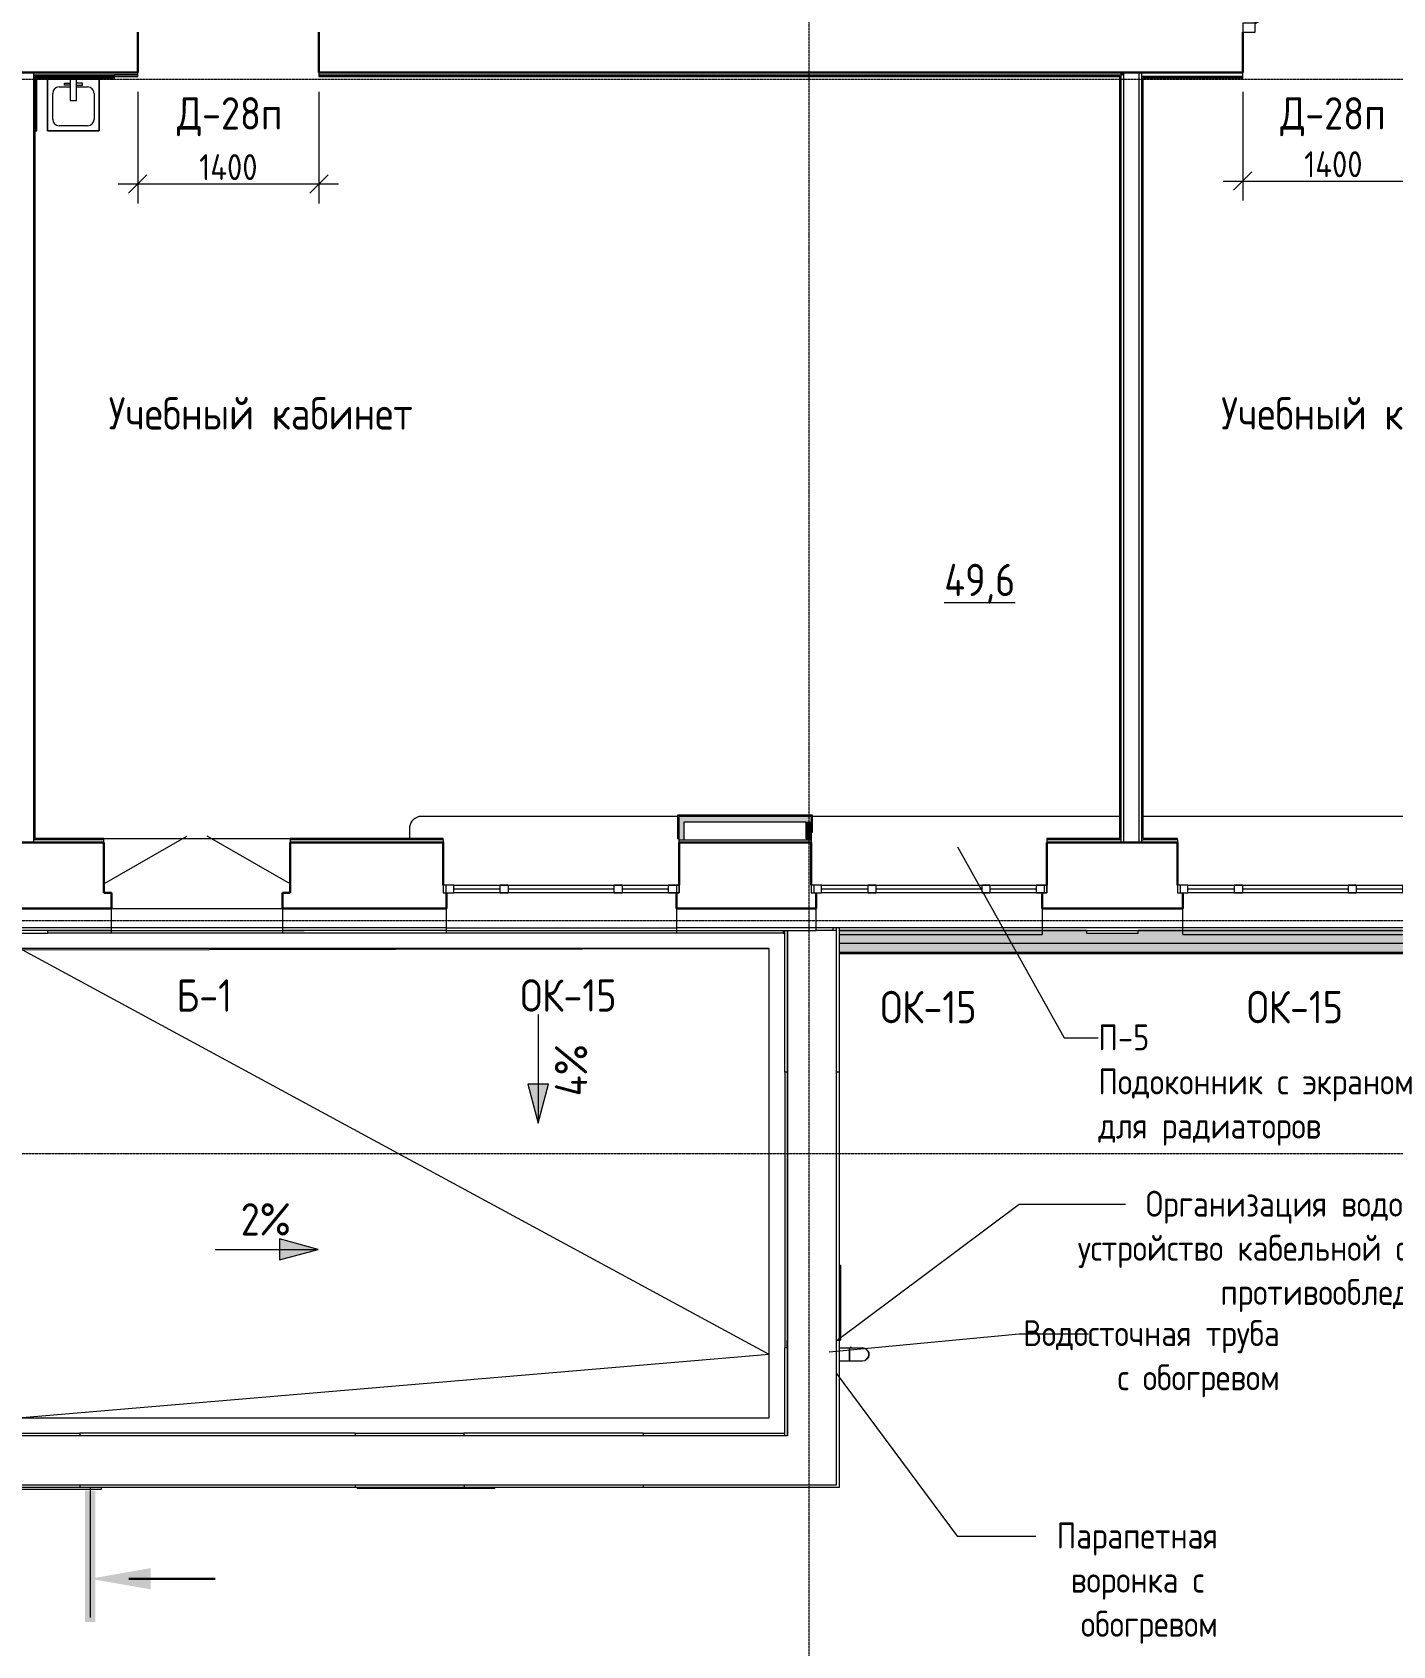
# Model space of a CAD drawing. Header units: millimetres. Extents: x -25149 to 64359, y -29707 to 46678.
# Drawn here: x 24550 to 35055, y -3807 to 8658 of the extents above; entities that cross this region are included whole.
import ezdxf

# ---------------------------------------------------------------- set-up
doc = ezdxf.new("R2010")
doc.units = ezdxf.units.MM
doc.linetypes.add('ADSK_Линия сетки', pattern=[25, 20, -2.5, 0, -2.5])
for name, color, linetype, lineweight in [('_ Окна', 7, 'Continuous', 9), ('Аннотация', 7, 'Continuous', 9), ('Двери', 7, 'Continuous', 9), ('Колонны', 7, 'Continuous', 18), ('Крыша', 7, 'Continuous', 9), ('Марки дверей', 7, 'Continuous', 20), ('Марки окон', 7, 'Continuous', 20), ('Марки помещений', 7, 'Continuous', 20), ('Обобщенные модели', 7, 'Continuous', 18), ('Оборудование', 7, 'Continuous', 18), ('Ограждение', 7, 'Continuous', 9), ('Окна', 7, 'Continuous', 9), ('Оси', 7, 'Continuous', 9), ('Перекрытие', 7, 'Continuous', 18), ('Размеры', 7, 'Continuous', 5), ('Разрезы', 7, 'Continuous', 9), ('Сантехника', 7, 'Continuous', 18), ('Стены внутренние', 7, 'Continuous', 18), ('Стены наружные', 7, 'Continuous', 18), ('Стены несущие', 7, 'Continuous', 30), ('Стены отделка', 7, 'Continuous', 30), ('Стены перегородки', 7, 'Continuous', 30), ('Стены штриховка', 7, 'Continuous', 9), ('Узлы', 7, 'Continuous', 18)]:
    doc.layers.add(name, color=color, linetype=linetype, lineweight=lineweight)
doc.styles.add('GOST Common_1', font='GOST_Common.ttf', dxfattribs={"width": 0.9, "height": 250})
doc.styles.add('GOST Common_2', font='GOST_Common.ttf', dxfattribs={"width": 0.9, "height": 250})
doc.styles.add('GOST Common_4', font='GOST_Common.ttf', dxfattribs={"width": 0.9, "height": 200})
doc.styles.add('GOST Common_6', font='GOST_Common.ttf', dxfattribs={"width": 0.9, "height": 200})
doc.dimstyles.new('ADSK_Основной_2_мм', dxfattribs={"dimscale": 304.8, "dimtxt": 201.142999, "dimasz": 0.463911, "dimexe": 0.492126, "dimexo": 0.492126, "dimgap": 0.098425, "dimtad": 1, "dimrnd": 0.01, "dimdsep": 46, "dimtxsty": 'GOST Common_6', "dimblk1": 'OBLIQUE', "dimblk2": 'OBLIQUE', "dimsah": 1, "dimcen": 0.09, "dimdle": 0.492126, "dimazin": 2, "dimtfac": 1, "dimtdec": 4, "dimtix": 1, "dimtmove": 0, "dimatfit": 3, "dimfxl": 1, "dimtvp": 1, "dimtolj": 1, "dimtzin": 0, "dimlwd": 20, "dimlwe": 20, "dimarcsym": 2})

# ---------------------------------------------------------------- blocks, each defined once
blk = doc.blocks.new('_ Колено трубы 135 - _ Колено трубы 135-2851613-План 2-го этажа')
at = {"layer": 'Обобщенные модели'}
for radius, start, end in [(43.4, 0, 48.0316), (43.4, 311.9684, 360), (41.1, 0, 15), (41.1, 345, 360)]:
    blk.add_arc((0, 0), radius, start, end, dxfattribs=at)
blk = doc.blocks.new('TN_ПВХ воронка парапетная - ПВХ воронка парапетная 100х100 длиной 650мм с отводом и листоуловителем-2045235-План 2-го этажа')
at = {"layer": 'Оборудование'}
for p, q in [((-50, -420), (-50, -500)), ((50, -420), (50, -500)), ((-50, -500), (50, -500)), ((-50, -500), (-50, -600)), ((50, -500), (-50, -500)), ((50, -500), (50, -600))]:
    blk.add_line(p, q, dxfattribs=at)
blk.add_arc((0, -600), 50, 180, 360, dxfattribs=at)
blk = doc.blocks.new('_ Хомут универсальный - _ Хомут универсальный-2851612-План 2-го этажа')
at = {"layer": 'Обобщенные модели'}
for p, q in [((-50, 2), (-57, 2)), ((-57, 2), (-57, -2)), ((-57, -2), (-50, -2))]:
    blk.add_line(p, q, dxfattribs=at)
blk = doc.blocks.new('окно трехпол с фрамугой - 1800 и 1820х2300_h___нов_ ок15-2116654-План 2-го этажа')
at = {"layer": '_ Окна', "lineweight": 18}
for p, q in [((-910, 75), (-910, 135)), ((-910, 135), (-830, 135)), ((-830, 135), (-830, 75)), ((-470, 75), (-470, 135)), ((-470, 135), (-410, 135)), ((-410, 135), (-410, 75)), ((410, 75), (410, 135)), ((410, 135), (470, 135)), ((470, 135), (470, 75)), ((830, 135), (830, 75)), ((910, 135), (830, 135)), ((910, 75), (910, 135)), ((-830, 75), (-910, 75)), ((-410, 75), (-470, 75)), ((470, 75), (410, 75)), ((830, 75), (910, 75))]:
    blk.add_line(p, q, dxfattribs=at)
at = {"layer": '_ Окна'}
for p, q in [((-890, 75), (-890, 135)), ((890, 75), (890, 135)), ((-830, 105), (-470, 105)), ((-410, 105), (410, 105)), ((470, 105), (830, 105))]:
    blk.add_line(p, q, dxfattribs=at)
at = {"layer": 'Окна'}
for p, q in [((-910, 135), (-910, 75)), ((-830, 135), (-910, 135)), ((-830, 135), (-470, 135)), ((-410, 135), (-470, 135)), ((-410, 135), (410, 135)), ((470, 135), (410, 135)), ((470, 135), (830, 135)), ((910, 135), (830, 135)), ((910, 75), (910, 135)), ((-910, 75), (-830, 75)), ((-470, 75), (-830, 75)), ((-470, 75), (-410, 75)), ((410, 75), (-410, 75)), ((410, 75), (470, 75)), ((830, 75), (470, 75)), ((830, 75), (910, 75))]:
    blk.add_line(p, q, dxfattribs=at)
blk = doc.blocks.new('окно трехпол с фрамугой - 1800 и 1820х2300_h___нов_ ок15-2116652-План 2-го этажа')
at = {"layer": '_ Окна', "lineweight": 18}
for p, q in [((-910, 75), (-910, 135)), ((-910, 135), (-830, 135)), ((-830, 135), (-830, 75)), ((-470, 75), (-470, 135)), ((-470, 135), (-410, 135)), ((-410, 135), (-410, 75)), ((410, 75), (410, 135)), ((410, 135), (470, 135)), ((470, 135), (470, 75)), ((830, 135), (830, 75)), ((910, 135), (830, 135)), ((910, 75), (910, 135)), ((-830, 75), (-910, 75)), ((-410, 75), (-470, 75)), ((470, 75), (410, 75)), ((830, 75), (910, 75))]:
    blk.add_line(p, q, dxfattribs=at)
at = {"layer": '_ Окна'}
for p, q in [((-890, 75), (-890, 135)), ((890, 75), (890, 135)), ((-830, 105), (-470, 105)), ((-410, 105), (410, 105)), ((470, 105), (830, 105))]:
    blk.add_line(p, q, dxfattribs=at)
at = {"layer": 'Окна'}
for p, q in [((-910, 135), (-910, 75)), ((-830, 135), (-910, 135)), ((-830, 135), (-470, 135)), ((-410, 135), (-470, 135)), ((-410, 135), (410, 135)), ((470, 135), (410, 135)), ((470, 135), (830, 135)), ((910, 135), (830, 135)), ((910, 75), (910, 135)), ((-910, 75), (-830, 75)), ((-470, 75), (-830, 75)), ((-470, 75), (-410, 75)), ((410, 75), (-410, 75)), ((410, 75), (470, 75)), ((830, 75), (470, 75)), ((830, 75), (910, 75))]:
    blk.add_line(p, q, dxfattribs=at)
blk = doc.blocks.new('окно трехпол с фрамугой - 1800 и 1820х2300_h___нов_ ок15-2116559-План 2-го этажа')
at = {"layer": '_ Окна', "lineweight": 18}
for p, q in [((-910, 75), (-910, 135)), ((-910, 135), (-830, 135)), ((-830, 135), (-830, 75)), ((-470, 75), (-470, 135)), ((-470, 135), (-410, 135)), ((-410, 135), (-410, 75)), ((410, 75), (410, 135)), ((410, 135), (470, 135)), ((470, 135), (470, 75)), ((830, 135), (830, 75)), ((910, 135), (830, 135)), ((910, 75), (910, 135)), ((-830, 75), (-910, 75)), ((-410, 75), (-470, 75)), ((470, 75), (410, 75)), ((830, 75), (910, 75))]:
    blk.add_line(p, q, dxfattribs=at)
at = {"layer": '_ Окна'}
for p, q in [((-890, 75), (-890, 135)), ((890, 75), (890, 135)), ((-830, 105), (-470, 105)), ((-410, 105), (410, 105)), ((470, 105), (830, 105))]:
    blk.add_line(p, q, dxfattribs=at)
at = {"layer": 'Окна'}
for p, q in [((-910, 135), (-910, 75)), ((-830, 135), (-910, 135)), ((-830, 135), (-470, 135)), ((-410, 135), (-470, 135)), ((-410, 135), (410, 135)), ((470, 135), (410, 135)), ((470, 135), (830, 135)), ((910, 135), (830, 135)), ((910, 75), (910, 135)), ((-910, 75), (-830, 75)), ((-470, 75), (-830, 75)), ((-470, 75), (-410, 75)), ((410, 75), (-410, 75)), ((410, 75), (470, 75)), ((830, 75), (470, 75)), ((830, 75), (910, 75))]:
    blk.add_line(p, q, dxfattribs=at)
blk = doc.blocks.new('Б-ДВЕРЬ L03 _2БД_2Ф_RS - 1400-2504604-План 2-го этажа')
at = {"layer": '_ Окна', "lineweight": 18}
for p, q in [((-758, -135), (-758, -65)), ((682, -135), (682, -65)), ((-758, -135), (-753, -135)), ((682, -135), (677, -135))]:
    blk.add_line(p, q, dxfattribs=at)
at = {"layer": 'Узлы'}
for p, q in [((-758, -65), (-117, 305)), ((682, -65), (41, 305))]:
    blk.add_line(p, q, dxfattribs=at)
blk = doc.blocks.new('Дверь-Alumark_двупольная с глухим окном_S70 - 1400х2200 алюм ост Д30п-6129806-План 2-го этажа')
at = {"layer": 'Двери', "lineweight": 30}
for p, q in [((-480, 190), (312, 647)), ((730, 190), (475, 337))]:
    blk.add_line(p, q, dxfattribs=at)
at = {"layer": 'Двери'}
for p, q in [((-575, 190), (-575, 120)), ((-480, 190), (-575, 190)), ((-480, 120), (-480, 190)), ((730, 190), (730, 120)), ((825, 190), (730, 190)), ((825, 120), (825, 190)), ((-575, 120), (-480, 120)), ((730, 120), (825, 120))]:
    blk.add_line(p, q, dxfattribs=at)
blk = doc.blocks.new('Ограждение - Ограждение-4657787-План 2-го этажа')
at = {"layer": 'Ограждение', "true_color": 0x373f43, "transparency": 33554432}
for points in [[(39966, 1539), (41136, 1539), (41314, 1717), (33090, 1717), (33090, 1698), (32690, 1698), (32690, 1717), (30780, 1717), (30780, 1539), (35706, 1539), (35707, 1648), (35716, 1648), (35716, 1539), (38919, 1539)], [(32690, 1717), (32690, 1718), (32637, 1717)], [(41152, -470), (41329, -291), (41326, 96), (41235, 96), (41235, 596), (41322, 596), (41314, 1717), (41136, 1539), (41147, 85), (41166, 94), (41189, 94), (41211, 83), (41224, 66), (41229, 43), (41224, 21), (41209, 3), (41189, -7), (41166, -7), (41148, 1), (41150, -233)], [(43369, -485), (43370, -356), (43191, -354), (43191, -305), (41329, -292), (41152, -470), (43191, -484)], [(43191, -305), (43191, -304), (43191, -305)], [(43369, -485), (43370, -481), (41156, -466), (41153, -470), (43341, -485)]]:
    blk.add_hatch(color=149, dxfattribs=at).paths.add_polyline_path(points)
h = blk.add_hatch(color=149, dxfattribs=at)
h.paths.add_polyline_path([(39966, 1538), (41136, 1539), (41140, 1543), (35716, 1543), (35716, 1538), (38919, 1538)])
h.paths.add_polyline_path([(35647, 1538), (35706, 1539), (35706, 1543), (30780, 1543), (30780, 1538), (35516, 1538)])
h = blk.add_hatch(color=149, dxfattribs=at)
h.paths.add_polyline_path([(41151, -470), (41156, -465), (41152, 0), (41148, 1), (41151, -470)])
h.paths.add_polyline_path([(41147, 85), (41151, 87), (41140, 1543), (41136, 1538), (41147, 92)])
h = blk.add_hatch(color=149, dxfattribs=at)
h.paths.add_polyline_path([(41329, -292), (41330, -291), (41329, -291)])
h.paths.add_polyline_path([(41322, 596), (41323, 596), (41319, 970)])
at = {"layer": 'Ограждение'}
for p, q in [((30780, 1718), (32349, 1718)), ((32349, 1718), (30780, 1718)), ((32690, 1717), (30780, 1717)), ((32690, 1717), (30780, 1717)), ((41314, 1717), (33090, 1717)), ((41314, 1717), (33090, 1717)), ((33433, 1718), (35174, 1718)), ((35174, 1718), (33433, 1718)), ((36218, 1718), (38009, 1718)), ((38009, 1718), (36218, 1718)), ((39063, 1718), (40799, 1718)), ((40799, 1718), (39063, 1718)), ((41136, 1539), (41314, 1717)), ((41314, 1717), (41138, 1540)), ((41314, 1717), (41315, 1718)), ((41322, 596), (41314, 1717)), ((41322, 596), (41314, 1717)), ((35707, 1544), (30780, 1544)), ((35707, 1543), (30780, 1543)), ((35707, 1542), (30780, 1542)), ((35707, 1542), (30780, 1542)), ((35707, 1540), (30780, 1540)), ((35707, 1540), (30780, 1540)), ((35707, 1540), (30780, 1540)), ((35707, 1540), (30780, 1540)), ((35707, 1539), (30780, 1539)), ((35707, 1538), (30780, 1538)), ((41142, 1544), (35716, 1544)), ((41140, 1543), (35716, 1543)), ((41140, 1542), (35716, 1542)), ((41140, 1542), (35716, 1542)), ((41138, 1540), (35716, 1540)), ((41138, 1540), (35716, 1540)), ((41138, 1540), (35716, 1540)), ((41137, 1540), (35716, 1540)), ((41136, 1539), (35716, 1539)), ((41136, 1538), (35716, 1538)), ((41137, 1540), (41136, 1538)), ((41136, 1539), (41138, 1540)), ((41138, 1540), (41136, 1539)), ((41147, 85), (41136, 1539)), ((41147, 85), (41136, 1538)), ((41148, 86), (41137, 1540)), ((41138, 1540), (41142, 1544)), ((41140, 1543), (41138, 1540)), ((41138, 1540), (41140, 1543)), ((41140, 1543), (41138, 1540)), ((41138, 1540), (41140, 1542)), ((41140, 1542), (41138, 1540)), ((41138, 1540), (41138, 1540)), ((41149, 86), (41138, 1540)), ((41149, 86), (41138, 1540)), ((41149, 86), (41138, 1540)), ((41142, 1544), (41140, 1543)), ((41151, 87), (41140, 1543)), ((41140, 1542), (41140, 1542)), ((41151, 87), (41140, 1542)), ((41151, 87), (41140, 1542)), ((41153, 88), (41142, 1544)), ((41151, -470), (41148, 1)), ((41152, -470), (41148, 1)), ((41153, -468), (41149, 1)), ((41153, -469), (41149, 1)), ((41153, -469), (41149, 1)), ((41153, -468), (41150, 1)), ((41329, -292), (41326, 96)), ((41329, -292), (41326, 96)), ((41155, -466), (41151, 0)), ((41155, -466), (41152, 0)), ((41156, -466), (41152, 0)), ((41157, -465), (41153, -1)), ((41152, -470), (41329, -292)), ((41329, -292), (41153, -468)), ((41329, -292), (41330, -291)), ((43191, -305), (41329, -292)), ((43191, -305), (41329, -292)), ((41330, -271), (41330, -291)), ((43370, -356), (43369, -485)), ((43369, -484), (43370, -356)), ((41153, -469), (41151, -470)), ((43369, -485), (41151, -470)), ((41152, -470), (41153, -468)), ((41153, -468), (41152, -470)), ((43369, -485), (41152, -470)), ((41153, -468), (41157, -465)), ((41156, -466), (41153, -468)), ((41153, -468), (41155, -466)), ((41155, -466), (41153, -468)), ((41153, -468), (41156, -466)), ((41156, -466), (41153, -468)), ((41153, -469), (41153, -468)), ((43369, -484), (41153, -468)), ((43369, -484), (41153, -468)), ((43369, -484), (41153, -469)), ((43369, -484), (41153, -469)), ((41155, -466), (41155, -466)), ((43370, -482), (41155, -466)), ((43370, -482), (41155, -466)), ((41157, -465), (41156, -466)), ((43370, -481), (41156, -466)), ((43370, -480), (41157, -465)), ((43370, -480), (43369, -484)), ((43369, -484), (43370, -481)), ((43370, -481), (43369, -484)), ((43369, -484), (43370, -481)), ((43369, -484), (43370, -482)), ((43370, -482), (43369, -484)), ((43369, -485), (43369, -484)), ((43369, -484), (43369, -485)), ((43369, -485), (43369, -484)), ((43369, -484), (43369, -484)), ((43370, -481), (43370, -480)), ((43370, -482), (43370, -482))]:
    blk.add_line(p, q, dxfattribs=at)
blk = doc.blocks.new('SND_2D_Раковина - 400х400-V35-План 2-го этажа')
at = {"layer": 'Сантехника'}
for p, q in [((200, 180), (-200, 180)), ((-200, 180), (-200, -220)), ((-200, -220), (-200, 180)), ((-200, 180), (200, 180)), ((-70, 150), (-25, 150)), ((-70, 135), (-70, 150)), ((-25, 135), (-70, 135)), ((-25, 180), (-25, 15)), ((25, 15), (25, 180)), ((70, 150), (25, 150)), ((25, 135), (70, 135)), ((70, 135), (70, 150)), ((200, -220), (200, 180)), ((200, 180), (200, -220)), ((-160, -130), (-160, 70)), ((-110, 120), (-25, 120)), ((-25, 15), (25, 15)), ((25, 120), (110, 120)), ((160, 70), (160, -130)), ((-200, -220), (200, -220)), ((200, -220), (-200, -220)), ((110, -180), (-110, -180))]:
    blk.add_line(p, q, dxfattribs=at)
for centre, start, end in [((-110, 70), 90, 180), ((110, 70), 0, 90), ((-110, -130), 180, 270), ((110, -130), 270, 0)]:
    blk.add_arc(centre, 50, start, end, dxfattribs=at)
blk = doc.blocks.new('Разрез - Номер вида спереди_3_5 мм-16061-План 2-го этажа')
at = {"layer": 'Разрезы'}
for points in [[(9.8, 0.4), (9.8, -0.39), (-0.33, -0.39), (-0.33, 0.4)], [(2.18, -4.67), (3, 0), (3.82, -4.67)]]:
    blk.add_hatch(color=256, dxfattribs=at).paths.add_polyline_path(points)
at = {"layer": 'Разрезы', "lineweight": 30}
blk.add_line((3, -3), (3, -9.66), dxfattribs=at)
blk = doc.blocks.new('_Oblique')
at = {"color": 0, "linetype": 'ByBlock', "lineweight": -2}
blk.add_line((-0.5, -0.5), (0.5, 0.5), dxfattribs=at)
blk = doc.blocks.new('DIMBLOCK31-План 2-го этажа')
at = {"layer": 'Defpoints', "color": 0, "transparency": 16777216}
for p in [(25364, 8348), (26764, 8348), (26764, 7486)]:
    blk.add_point(p, dxfattribs=at)
at = {"layer": 'Размеры', "color": 0, "transparency": 16777216}
for p, q in [((25364, 8198), (25364, 7336)), ((26764, 8198), (26764, 7336)), ((25214, 7486), (26914, 7486))]:
    blk.add_line(p, q, dxfattribs=at)
at = {"layer": 'Размеры', "color": 0, "transparency": 16777216, "xscale": 141.4, "yscale": 141.4, "zscale": 141.4, "rotation": 180}
blk.add_blockref('_Oblique', (25364, 7486), dxfattribs=at)
at = {"layer": 'Размеры', "color": 0, "transparency": 16777216, "xscale": 141.4, "yscale": 141.4, "zscale": 141.4}
blk.add_blockref('_Oblique', (26764, 7486), dxfattribs=at)
at = {"layer": 'Размеры', "color": 0, "transparency": 16777216, "insert": (26064, 7616), "char_height": 200, "width": 580.93, "attachment_point": 5, "style": 'GOST Common_6'}
blk.add_mtext('\\A1;1400', dxfattribs=at)
blk = doc.blocks.new('DIMBLOCK32-План 2-го этажа')
at = {"layer": 'Defpoints', "color": 0, "transparency": 16777216}
for p in [(33897, 8348), (35297, 8348), (35297, 7508)]:
    blk.add_point(p, dxfattribs=at)
at = {"layer": 'Размеры', "color": 0, "transparency": 16777216}
for p, q in [((33897, 8198), (33897, 7358)), ((35297, 8198), (35297, 7358)), ((33747, 7508), (35447, 7508))]:
    blk.add_line(p, q, dxfattribs=at)
at = {"layer": 'Размеры', "color": 0, "transparency": 16777216, "xscale": 141.4, "yscale": 141.4, "zscale": 141.4, "rotation": 180}
blk.add_blockref('_Oblique', (33897, 7508), dxfattribs=at)
at = {"layer": 'Размеры', "color": 0, "transparency": 16777216, "xscale": 141.4, "yscale": 141.4, "zscale": 141.4}
blk.add_blockref('_Oblique', (35297, 7508), dxfattribs=at)
at = {"layer": 'Размеры', "color": 0, "transparency": 16777216, "insert": (34597, 7638), "char_height": 200, "width": 580.93, "attachment_point": 5, "style": 'GOST Common_6'}
blk.add_mtext('\\A1;1400', dxfattribs=at)

msp = doc.modelspace()

# ---------------------------------------------------------------- hatches: boundary and pattern name
at = {"layer": 'Размеры'}
for points in [[(28456.503, 230.81), (28536.432, 530.932), (28375.662, 530.687)], [(26758.271, -744.953), (26458.271, -664.568), (26458.271, -825.338)]]:
    msp.add_hatch(color=256, dxfattribs=at).paths.add_polyline_path(points)
at = {"layer": 'Стены внутренние'}
for points in [[(29584.137, 2418.232), (29584.137, 2598.232), (29544.137, 2598.232), (29544.137, 2418.232)], [(30564.138, 2558.232), (30564.138, 2598.232), (29584.137, 2598.232), (29584.137, 2558.232), (30543.615, 2558.232)], [(30543.615, 2430.232), (30564.138, 2430.232), (30564.138, 2558.232), (30524.138, 2558.232), (30524.138, 2430.232)]]:
    msp.add_hatch(color=256, dxfattribs=at).paths.add_polyline_path(points)

# ---------------------------------------------------------------- linework, layer by layer
at = {"layer": 'Аннотация'}
for p, q in [((31693.518, 2365.576), (32517.107, 888.311)), ((32517.107, 888.311), (32781.663, 888.311)), ((30764.973, -1447.749), (32170.773, -396.797)), ((32170.773, -396.797), (32992.305, -396.797)), ((30704.293, -1537.556), (32170.773, -1396.797)), ((32170.773, -1396.797), (32706.555, -1396.797)), ((30756.662, -1701.773), (31692.98, -2960.496)), ((31692.98, -2960.496), (32300.199, -2960.496))]:
    msp.add_line(p, q, dxfattribs=at)
at = {"layer": 'Колонны'}
for p, q in [((30780.167, -867.78), (30790.515, -867.78)), ((30790.515, -867.78), (30790.515, -1447.363)), ((30780.167, -1447.363), (30790.515, -1447.363)), ((25080.726, -2601.34), (24020.726, -2601.34)), ((25080.726, -2585.554), (25080.726, -2601.34)), ((27059.551, -2585.554), (27059.551, -2593.388)), ((28119.551, -2593.388), (27059.551, -2593.388)), ((28119.551, -2585.554), (28119.551, -2593.388))]:
    msp.add_line(p, q, dxfattribs=at)
at = {"layer": 'Крыша'}
for p, q in [((24470.857, 1569.456), (30240.167, 1578.232)), ((30240.167, -1556.572), (24470.857, 1569.456)), ((30240.167, -1556.572), (24470.857, -2045.554))]:
    msp.add_line(p, q, dxfattribs=at)
at = {"layer": 'Оси', "color": 252, "linetype": 'ADSK_Линия сетки'}
for p, q in [((30549.565, -5029.374), (30549.565, 21107.581)), ((-10114.729, 8295), (56004.853, 8295)), ((-10114.729, 1795), (42695.51, 1795)), ((-10114.729, -5), (50212.269, -5))]:
    msp.add_line(p, q, dxfattribs=at)
at = {"layer": 'Перекрытие'}
for p, q in [((27461.596, 2502.519), (27461.596, 2430.232)), ((29532.249, 2598.232), (27533.72, 2598.232)), ((32945.584, 2598.232), (30576.138, 2598.232)), ((35202.248, 2598.232), (33129.47, 2598.232)), ((27724.137, 2418.232), (27724.137, 2398.232)), ((30564.138, 2430.232), (30564.138, 2398.232)), ((33394.136, 2418.232), (33394.136, 2398.232)), ((30380.598, 1718.232), (30380.598, -2185.554)), ((30760.598, 1718.232), (30603.138, 1718.232)), ((30760.598, -2565.554), (30760.598, 1718.232)), ((30380.167, 624.708), (30380.167, -1449.432)), ((30380.598, -2185.554), (18789.296, -2185.554)), ((18282.412, -2565.554), (30760.598, -2565.554))]:
    msp.add_line(p, q, dxfattribs=at)
msp.add_arc((27561.165, 2502.519), 99.57, 106, 180, dxfattribs=at)
at = {"layer": 'Размеры', "lineweight": 20}
for p, q in [((28455.227, 1070.005), (28456.503, 230.81)), ((25963.505, -744.953), (26758.271, -744.953))]:
    msp.add_line(p, q, dxfattribs=at)
at = {"layer": 'Размеры'}
for p, q in [((28536.432, 530.932), (28375.662, 530.687)), ((28375.662, 530.687), (28456.503, 230.81)), ((28456.503, 230.81), (28536.432, 530.932)), ((26758.271, -744.953), (26458.271, -664.568)), ((26458.271, -664.568), (26458.271, -825.338)), ((26458.271, -825.338), (26758.271, -744.953))]:
    msp.add_line(p, q, dxfattribs=at)
at = {"layer": 'Разрезы', "lineweight": 20}
msp.add_line((24996.754, -2587.882), (24996.754, -3589.951), dxfattribs=at)
at = {"layer": 'Стены внутренние'}
for p, q in [((30348.068, 1698.232), (30360.167, 1698.232)), ((30240.167, 1578.232), (18909.296, 1578.232)), ((30240.167, -2045.554), (30240.167, 1578.232)), ((30360.167, 624.708), (30360.167, -1505.554)), ((30380.167, -1505.554), (30380.167, -1449.432)), ((18809.296, -2045.554), (30240.167, -2045.554)), ((27042.5, -2165.554), (24917.5, -2165.554)), ((29266.813, -2165.554), (27882.5, -2165.554))]:
    msp.add_line(p, q, dxfattribs=at)
at = {"layer": 'Стены наружные'}
for p, q in [((25101.637, 2430.232), (26541.637, 2430.232)), ((25161.637, 1888.232), (26481.637, 1888.232)), ((30348.068, 1698.232), (24670.857, 1698.232)), ((26481.637, 1738.232), (25161.637, 1738.232)), ((25161.637, 1718.232), (26481.637, 1718.232)), ((25161.637, 1698.232), (25161.637, 1718.232)), ((26481.637, 1718.232), (26481.637, 1698.232)), ((27749.137, 1738.232), (29524.137, 1738.232)), ((27749.137, 1718.232), (29524.137, 1718.232)), ((27749.137, 1698.232), (27749.137, 1718.232)), ((29524.137, 1718.232), (29524.137, 1698.232)), ((30348.068, 1718.232), (30348.068, 1698.232)), ((30360.167, 624.708), (30360.167, 1718.232)), ((30380.167, 1718.232), (30380.167, 624.708)), ((32349.138, 1738.232), (30604.138, 1738.232)), ((30734.571, 1718.232), (30734.571, 1738.232)), ((30760.167, 1718.232), (30760.167, 1738.232)), ((30780.167, 1738.232), (30780.167, -2585.554)), ((30780.167, 1688.232), (32349.138, 1688.232)), ((32349.138, 1717.232), (32349.138, 1688.232)), ((35174.136, 1738.232), (33434.136, 1738.232)), ((33434.136, 1718.232), (33434.136, 1738.232)), ((33434.136, 1688.232), (33434.136, 1717.232)), ((33434.136, 1688.232), (35174.136, 1688.232)), ((35706.597, 1618.232), (30780.167, 1618.232)), ((35706.74, 1548.232), (30780.167, 1548.232)), ((30380.167, 624.708), (30360.167, 624.708)), ((30780.167, 624.708), (30760.598, 624.708)), ((30780.167, -1448.607), (30760.598, -1448.607)), ((30360.167, -2185.554), (30360.167, -1505.554)), ((30380.167, -1505.554), (30360.167, -1505.554)), ((30380.167, -1505.554), (30380.167, -2185.554)), ((24077.5, -2165.554), (24917.5, -2165.554)), ((24917.5, -2165.554), (24917.5, -2185.554)), ((27042.5, -2165.554), (27882.5, -2165.554)), ((27042.5, -2165.554), (27042.5, -2185.554)), ((27882.5, -2165.554), (27882.5, -2185.554)), ((29266.813, -2165.554), (30360.167, -2165.554)), ((29266.813, -2165.554), (29266.813, -2185.554)), ((30780.167, -2585.554), (19800, -2585.554)), ((24917.5, -2565.554), (24917.5, -2585.554)), ((27042.5, -2565.554), (27042.5, -2585.554)), ((27885, -2565.554), (27885, -2585.554)), ((29266.813, -2565.554), (29266.813, -2585.554))]:
    msp.add_line(p, q, dxfattribs=at)
at = {"layer": 'Стены несущие'}
for p, q in [((25364, 8347.642), (25364, 8657.642)), ((26764, 8657.642), (26764, 8347.642)), ((33897.201, 8347.642), (33897.201, 8657.642)), ((25364, 8347.642), (18284, 8347.642)), ((33897.201, 8347.642), (26764, 8347.642)), ((25101.637, 2398.232), (23709.137, 2398.232)), ((25101.637, 2008.232), (25101.637, 2398.232)), ((27724.137, 2398.232), (26541.637, 2398.232)), ((26541.637, 2398.232), (26541.637, 2008.232)), ((27724.137, 2068.232), (27724.137, 2398.232)), ((29544.137, 2398.232), (29544.137, 2068.232)), ((30564.138, 2398.232), (29544.137, 2398.232)), ((30564.138, 2068.232), (30564.138, 2398.232)), ((32384.138, 2398.232), (32384.138, 2068.232)), ((33394.136, 2398.232), (32384.138, 2398.232)), ((33394.136, 2068.232), (33394.136, 2398.232)), ((25161.637, 2008.232), (25101.637, 2008.232)), ((25161.637, 1888.232), (25161.637, 2008.232)), ((26541.637, 2008.232), (26481.637, 2008.232)), ((26481.637, 2008.232), (26481.637, 1888.232)), ((27749.137, 1888.232), (27749.137, 2008.232)), ((29524.137, 2008.232), (29524.137, 1888.232)), ((30604.138, 1888.232), (30604.138, 2008.232)), ((32349.138, 2008.232), (32349.138, 1888.232)), ((33434.136, 1888.232), (33434.136, 2008.232)), ((25161.637, 1888.232), (23689.137, 1888.232)), ((26481.637, 1888.232), (27749.137, 1888.232)), ((30604.138, 1888.232), (29524.137, 1888.232)), ((33434.136, 1888.232), (32349.138, 1888.232))]:
    msp.add_line(p, q, dxfattribs=at)
at = {"layer": 'Стены отделка', "lineweight": 9}
for p, q in [((24560, 8347.642), (24560, 2398.232)), ((24560, 8327.642), (25185, 8327.642)), ((25185, 8321.642), (24560, 8321.642)), ((24585, 7896.642), (24585, 8296.642)), ((24585, 8296.642), (25185, 8296.642)), ((25185, 8296.642), (25185, 8327.642)), ((25185, 8315.642), (25364, 8315.642)), ((25364, 8327.642), (25219.339, 8327.642)), ((25364, 8315.642), (25364, 8347.642)), ((26764, 8347.642), (26764, 8315.642)), ((26764, 8315.642), (32945.527, 8315.642)), ((32945.527, 8315.642), (32945.527, 2430.232)), ((32957.527, 2398.232), (32957.527, 8347.642)), ((32957.527, 8327.642), (32967.527, 8327.642)), ((32967.527, 8327.642), (32967.527, 8347.642)), ((33117.527, 2398.232), (33117.527, 8347.642)), ((33117.527, 8317.642), (33777.201, 8317.642)), ((33129.527, 8305.642), (33897.201, 8305.642)), ((33129.527, 2430.232), (33129.527, 8305.642)), ((33897.201, 8305.642), (33897.201, 8347.642)), ((24572, 2430.232), (24572, 7896.642)), ((24572, 7896.642), (24585, 7896.642)), ((29532.137, 2608.232), (29532.137, 2430.232)), ((30574.138, 2610.232), (29534.137, 2610.232)), ((30564.138, 2598.232), (29544.137, 2598.232)), ((29544.137, 2398.232), (29544.137, 2598.232)), ((29584.137, 2558.232), (30524.138, 2558.232)), ((29584.137, 2418.232), (29584.137, 2558.232)), ((30524.138, 2558.232), (30524.138, 2430.232)), ((30564.138, 2598.232), (30564.138, 2430.232)), ((30576.138, 2478.232), (30576.138, 2608.232)), ((25078.136, 2418.232), (24560, 2418.232)), ((25101.637, 2430.232), (24572, 2430.232)), ((25101.637, 2398.232), (25101.637, 2430.232)), ((26541.637, 2430.232), (26541.637, 2398.232)), ((27724.137, 2430.232), (26541.637, 2430.232)), ((27724.137, 2418.232), (26548.136, 2418.232)), ((27724.137, 2418.232), (27724.137, 2430.232)), ((27724.137, 2398.232), (27724.137, 2398.232)), ((29532.137, 2430.232), (29544.137, 2430.232)), ((29544.137, 2418.232), (30564.138, 2418.232)), ((30524.138, 2430.232), (30564.138, 2430.232)), ((30564.138, 2478.232), (30576.138, 2478.232)), ((32384.138, 2430.232), (32384.138, 2398.232)), ((32945.527, 2430.232), (32384.138, 2430.232)), ((32957.527, 2418.232), (32384.138, 2418.232)), ((33117.527, 2418.232), (33127.527, 2418.232)), ((33394.136, 2430.232), (33129.527, 2430.232)), ((33393.136, 2418.232), (33394.136, 2418.232)), ((33394.136, 2418.232), (33394.136, 2430.232)), ((25161.637, 1718.232), (25161.637, 1888.232)), ((26481.637, 1888.232), (26481.637, 1718.232)), ((27749.137, 1718.232), (27749.137, 1888.232)), ((29524.137, 1888.232), (29524.137, 1718.232)), ((30604.138, 1888.232), (30604.138, 1888.232)), ((30604.138, 1718.232), (30604.138, 1888.232)), ((32349.138, 1888.232), (32349.138, 1718.232)), ((33434.136, 1888.232), (33434.136, 1888.232)), ((33434.136, 1738.232), (33434.136, 1888.232)), ((25161.637, 1738.232), (23689.137, 1738.232)), ((25161.637, 1718.232), (23689.137, 1718.232)), ((24270.857, 1698.232), (24670.857, 1698.232)), ((24670.857, 1698.232), (24670.857, 1717.232)), ((24670.857, 1717.232), (25161.637, 1717.232)), ((27749.137, 1738.232), (26481.637, 1738.232)), ((27749.137, 1718.232), (26481.637, 1718.232)), ((26481.637, 1717.232), (26649.003, 1717.232)), ((26649.003, 1717.232), (26649.003, 1718.232)), ((30604.138, 1738.232), (29524.137, 1738.232)), ((29524.137, 1718.232), (30603.138, 1718.232)), ((33434.136, 1738.232), (32349.138, 1738.232)), ((32349.138, 1718.232), (33434.136, 1718.232)), ((32690.405, 1718.232), (32366.5, 1718.232)), ((32366.5, 1718.232), (32366.5, 1717.232)), ((32366.5, 1717.232), (32690.405, 1717.232)), ((32690.405, 1718.232), (32690.405, 1698.232)), ((32690.405, 1698.232), (33090.405, 1698.232)), ((33423.995, 1718.232), (33090.405, 1718.232)), ((33090.405, 1698.232), (33090.405, 1717.232)), ((33090.405, 1717.232), (33423.995, 1717.232)), ((33423.995, 1717.232), (33423.995, 1718.232))]:
    msp.add_line(p, q, dxfattribs=at)
at = {"layer": 'Стены перегородки', "lineweight": 18}
for p, q in [((32977.527, 8347.642), (32977.527, 2398.232)), ((33097.527, 2398.232), (33097.527, 8347.642))]:
    msp.add_line(p, q, dxfattribs=at)
at = {"layer": 'Стены штриховка'}
for p, q in [((24570, 2428.232), (24570, 8311.642)), ((25185, 8311.642), (24570, 8311.642)), ((24576, 8305.642), (24576, 7896.642)), ((25185, 8305.642), (24576, 8305.642)), ((25219.339, 8327.642), (25185, 8327.642)), ((25185, 8317.642), (25364, 8317.642)), ((26764, 8327.642), (32957.527, 8327.642)), ((26764, 8317.642), (32947.527, 8317.642)), ((32947.527, 8317.642), (32947.527, 2428.232)), ((33127.527, 8307.642), (33897.201, 8307.642)), ((33127.527, 2428.232), (33127.527, 8307.642)), ((33777.201, 8317.642), (33897.201, 8317.642)), ((24572, 7896.642), (24570, 7896.642)), ((29534.137, 2610.232), (29532.137, 2610.232)), ((29532.137, 2610.232), (29532.137, 2608.232)), ((29532.137, 2608.232), (30576.138, 2608.232)), ((29534.137, 2610.232), (29534.137, 2430.232)), ((30574.138, 2478.232), (30574.138, 2610.232)), ((30576.138, 2610.232), (30574.138, 2610.232)), ((30576.138, 2608.232), (30576.138, 2610.232)), ((25101.637, 2428.232), (24570, 2428.232)), ((25101.637, 2418.232), (25078.136, 2418.232)), ((27724.137, 2428.232), (26541.637, 2428.232)), ((26548.136, 2418.232), (26541.637, 2418.232)), ((32947.527, 2428.232), (32384.138, 2428.232)), ((33394.136, 2428.232), (33127.527, 2428.232)), ((33393.136, 2418.232), (33127.527, 2418.232))]:
    msp.add_line(p, q, dxfattribs=at)

# ---------------------------------------------------------------- block references
at = {"layer": 'Двери'}
msp.add_blockref('Дверь-Alumark_двупольная с глухим окном_S70 - 1400х2200 алюм ост Д30п-6129806-План 2-го этажа', (34472.201, 8537.642), dxfattribs=at)
at = {"layer": 'Обобщенные модели', "rotation": 270.0000000000002}
msp.add_blockref('_ Хомут универсальный - _ Хомут универсальный-2851612-План 2-го этажа', (30870.167, -1556.572), dxfattribs=at)
at = {"layer": 'Обобщенные модели'}
msp.add_blockref('_ Колено трубы 135 - _ Колено трубы 135-2851613-План 2-го этажа', (30969.162, -1556.572), dxfattribs=at)
at = {"layer": 'Оборудование', "rotation": 90.00000000000006}
msp.add_blockref('TN_ПВХ воронка парапетная - ПВХ воронка парапетная 100х100 длиной 650мм с отводом и листоуловителем-2045235-План 2-го этажа', (30360.167, -1556.572), dxfattribs=at)
at = {"layer": 'Ограждение'}
msp.add_blockref('Ограждение - Ограждение-4657787-План 2-го этажа', (0, 0), dxfattribs=at)
at = {"layer": 'Окна'}
msp.add_blockref('Б-ДВЕРЬ L03 _2БД_2Ф_RS - 1400-2504604-План 2-го этажа', (25859.737, 2143.232), dxfattribs=at)
at = {"layer": 'Окна', "rotation": 180}
for name, p in [('окно трехпол с фрамугой - 1800 и 1820х2300_h___нов_ ок15-2116559-План 2-го этажа', (28634.137, 2143.232)), ('окно трехпол с фрамугой - 1800 и 1820х2300_h___нов_ ок15-2116652-План 2-го этажа', (31474.138, 2143.232)), ('окно трехпол с фрамугой - 1800 и 1820х2300_h___нов_ ок15-2116654-План 2-го этажа', (34304.136, 2143.232))]:
    msp.add_blockref(name, p, dxfattribs=at)
at = {"layer": 'Разрезы', "lineweight": 50, "xscale": 99.99999999999993, "yscale": 99.99999999999993, "zscale": 99.99999999999993, "rotation": 89.99999999999947}
msp.add_blockref('Разрез - Номер вида спереди_3_5 мм-16061-План 2-го этажа', (24996.754, -3589.951), dxfattribs=at)
at = {"layer": 'Сантехника'}
msp.add_blockref('SND_2D_Раковина - 400х400-V35-План 2-го этажа', (24867.565, 8115), dxfattribs=at)

# ---------------------------------------------------------------- texts
at = {"layer": 'Аннотация', "char_height": 200, "line_spacing_factor": 1.022766, "style": 'GOST Common_4'}
for s, insert, width, attachment_point in [('\\pxt1.8,3.6,5.4,7.2,9,10.8,12.6,14.4,16.2,18,19.8,21.6,23.4,25.2,27,28.8,30.6,32.4,34.2,36,37.8,39.6,41.4,43.2,45,46.8,48.6,50.4,52.2,54,55.8,57.6;{П-5\\PПодоконник с экраном для радиаторов}', (32781.663, 992.434), 2637, 1), ('\\pxqr,t1.8,3.6,5.4,7.2,9,10.8,12.6,14.4,16.2,18,19.8,21.6,23.4,25.2,27,28.8,30.6,32.4,34.2,36,37.8,39.6,41.4,43.2,45,46.8,48.6,50.4,52.2,54,55.8,57.6;{Организация водостока и устройство кабельной системы противообледенения}', (35950.773, -292.674), 3780, 3), ('\\pxqr,t1.8,3.6,5.4,7.2,9,10.8,12.6,14.4,16.2,18,19.8,21.6,23.4,25.2,27,28.8,30.6,32.4,34.2,36,37.8,39.6,41.4,43.2,45,46.8,48.6,50.4,52.2,54,55.8,57.6;{Водосточная труба с обогревом}', (34183.173, -1292.674), 2012.4, 3), ('\\pxqr,t1.8,3.6,5.4,7.2,9,10.8,12.6,14.4,16.2,18,19.8,21.6,23.4,25.2,27,28.8,30.6,32.4,34.2,36,37.8,39.6,41.4,43.2,45,46.8,48.6,50.4,52.2,54,55.8,57.6;{Парапетная воронка с  обогревом}', (33705.38, -2856.373), 2012.4, 3)]:
    msp.add_mtext(s, dxfattribs=dict(at, insert=insert, width=width, attachment_point=attachment_point))
at = {"layer": 'Марки дверей', "lineweight": 9, "char_height": 250, "width": 851.4, "attachment_point": 5, "line_spacing_factor": 1.022766, "style": 'GOST Common_2'}
for insert in [(26074.526, 8005.302), (34593.593, 8005.302)]:
    msp.add_mtext('\\pxqc,t1.8,3.6,5.4,7.2,9,10.8,12.6,14.4,16.2,18,19.8,21.6,23.4,25.2,27,28.8,30.6,32.4,34.2,36,37.8,39.6,41.4,43.2,45,46.8,48.6,50.4,52.2,54,55.8,57.6;{Д-28п}', dxfattribs=dict(at, insert=insert))
at = {"layer": 'Марки окон', "lineweight": 9, "char_height": 250, "attachment_point": 5, "line_spacing_factor": 1.022766, "style": 'GOST Common_2'}
for s, insert, width in [('\\pxqc,t1.8,3.6,5.4,7.2,9,10.8,12.6,14.4,16.2,18,19.8,21.6,23.4,25.2,27,28.8,30.6,32.4,34.2,36,37.8,39.6,41.4,43.2,45,46.8,48.6,50.4,52.2,54,55.8,57.6;{Б-1}', (25878.326, 1216.018), 458.1), ('\\pxqc,t1.8,3.6,5.4,7.2,9,10.8,12.6,14.4,16.2,18,19.8,21.6,23.4,25.2,27,28.8,30.6,32.4,34.2,36,37.8,39.6,41.4,43.2,45,46.8,48.6,50.4,52.2,54,55.8,57.6;{ОК-15}', (28690.376, 1216.018), 797.4), ('\\pxqc,t1.8,3.6,5.4,7.2,9,10.8,12.6,14.4,16.2,18,19.8,21.6,23.4,25.2,27,28.8,30.6,32.4,34.2,36,37.8,39.6,41.4,43.2,45,46.8,48.6,50.4,52.2,54,55.8,57.6;{ОК-15}', (31470.53, 1126.241), 797.4), ('\\pxqc,t1.8,3.6,5.4,7.2,9,10.8,12.6,14.4,16.2,18,19.8,21.6,23.4,25.2,27,28.8,30.6,32.4,34.2,36,37.8,39.6,41.4,43.2,45,46.8,48.6,50.4,52.2,54,55.8,57.6;{ОК-15}', (34300.528, 1126.241), 797.4)]:
    msp.add_mtext(s, dxfattribs=dict(at, insert=insert, width=width))
at = {"layer": 'Марки помещений', "lineweight": 9, "char_height": 250, "attachment_point": 5, "line_spacing_factor": 1.022766, "style": 'GOST Common_2'}
for s, insert, width in [('\\pxqc,t1.8,3.6,5.4,7.2,9,10.8,12.6,14.4,16.2,18,19.8,21.6,23.4,25.2,27,28.8,30.6,32.4,34.2,36,37.8,39.6,41.4,43.2,45,46.8,48.6,50.4,52.2,54,55.8,57.6;{Учебный кабинет}', (26313.628, 5713.14), 2429.1), ('\\pxqc,t1.8,3.6,5.4,7.2,9,10.8,12.6,14.4,16.2,18,19.8,21.6,23.4,25.2,27,28.8,30.6,32.4,34.2,36,37.8,39.6,41.4,43.2,45,46.8,48.6,50.4,52.2,54,55.8,57.6;{Учебный кабинет}', (34905.181, 5713.14), 2429.1), ('\\pxqc,t1.8,3.6,5.4,7.2,9,10.8,12.6,14.4,16.2,18,19.8,21.6,23.4,25.2,27,28.8,30.6,32.4,34.2,36,37.8,39.6,41.4,43.2,45,46.8,48.6,50.4,52.2,54,55.8,57.6;{\\L49,6}', (31866.386, 4397.36), 583.2)]:
    msp.add_mtext(s, dxfattribs=dict(at, insert=insert, width=width))
at = {"layer": 'Размеры', "lineweight": 20, "insert": (28585.308, 438.001), "char_height": 250, "width": 509.88567, "attachment_point": 1, "rotation": 90, "line_spacing_factor": 1.022761, "style": 'GOST Common_1'}
msp.add_mtext('4%', dxfattribs=at)
at = {"layer": 'Размеры', "lineweight": 20, "insert": (26159.749, -388.246), "char_height": 250, "width": 482.732, "attachment_point": 1, "line_spacing_factor": 1.022761, "style": 'GOST Common_1'}
msp.add_mtext('2%', dxfattribs=at)

# ---------------------------------------------------------------- dimensions: what is measured, and where the dimension line sits
at = {"layer": 'Размеры'}
for base, p1, p2, picture, middle in [((26764, 7485.875), (25364, 8347.642), (26764, 8347.642), 'DIMBLOCK31-План 2-го этажа', (26064, 7615.875)), ((35297.201, 7508.405), (33897.201, 8347.642), (35297.201, 8347.642), 'DIMBLOCK32-План 2-го этажа', (34597.201, 7638.405))]:
    dim = msp.add_linear_dim(base=base, p1=p1, p2=p2, dimstyle='ADSK_Основной_2_мм', override={"dimpost": '<>', "dimfxl": 1400, "dimlwd": 65535, "dimlwe": 65535}, dxfattribs=at)
    dim.commit()
    dim.dimension.update_dxf_attribs({"geometry": picture, "text_midpoint": middle})

doc.saveas('drawing.dxf')
